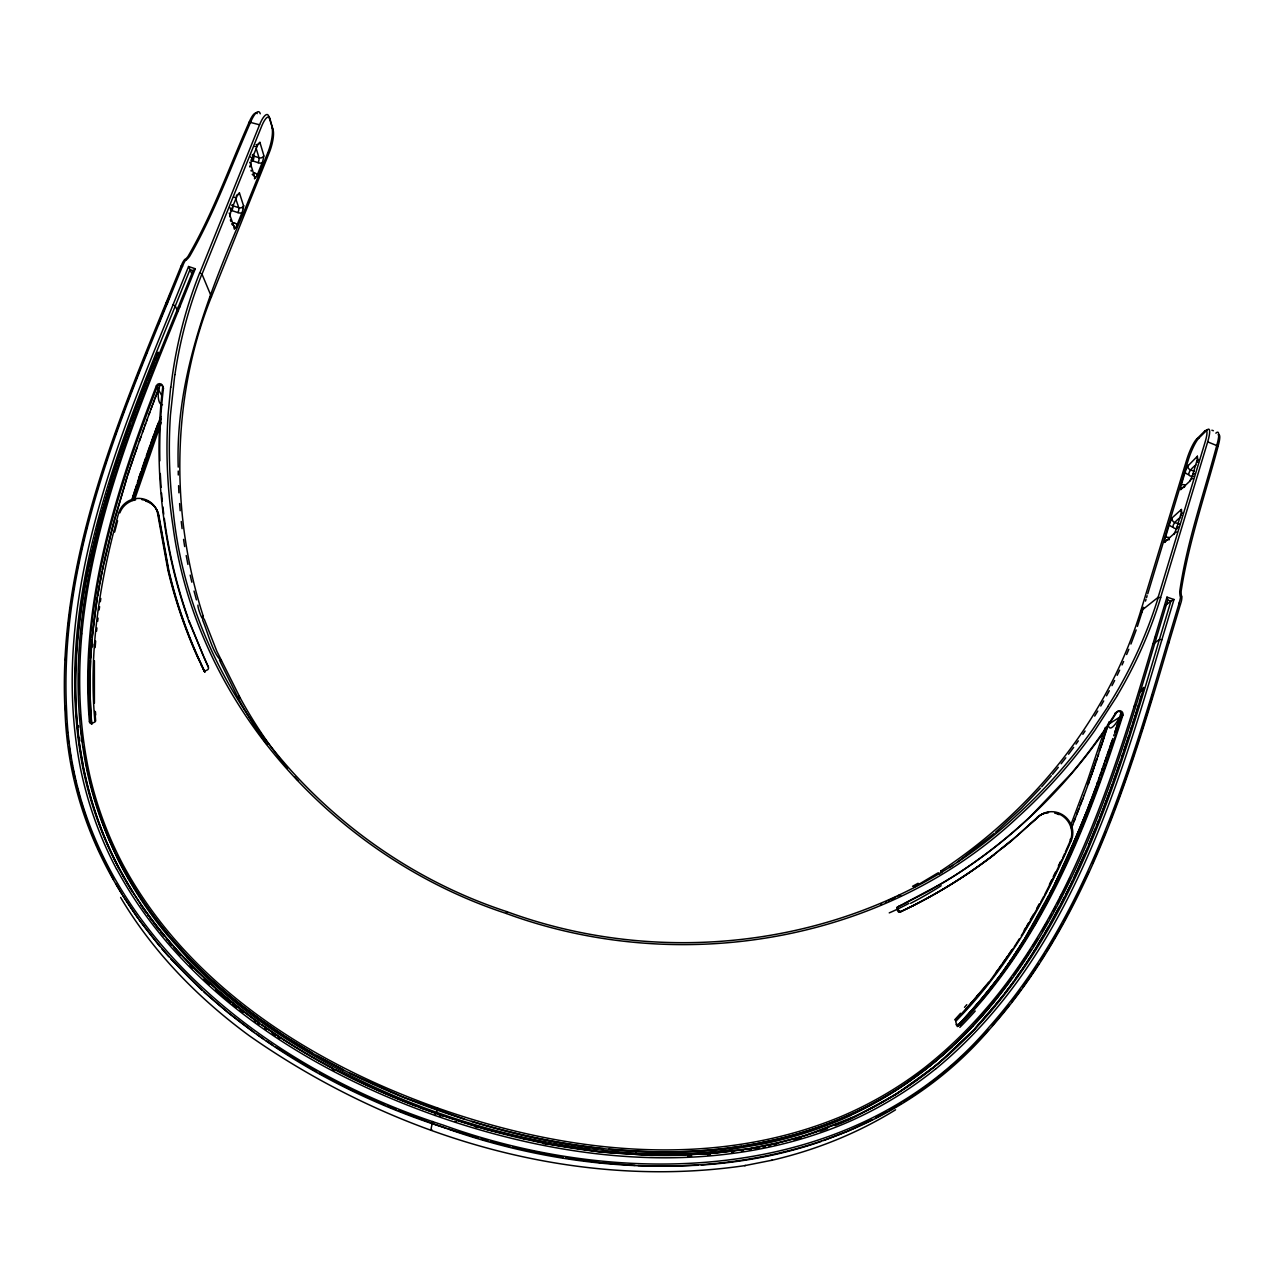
<?xml version="1.0" encoding="UTF-8"?>
<svg xmlns="http://www.w3.org/2000/svg" width="1284" height="1284" viewBox="0 0 1284 1284"><rect width="100%" height="100%" fill="white"/><g stroke="black" fill="none" stroke-linecap="round" stroke-linejoin="round"><path stroke-width="1.5" d="M178.219 467.103C175.25 377.416 209.26 293.057 243.783 212.181L267.778 152.764M94.39 660.666L94.406 703.118M90.426 660.795L89.864 689.187L90.939 715.669M65.5 660.345L66.174 648.95M90.57 658.211L91.87 640.17M80.025 650.458L80.218 647.794M95.144 647.569L95.658 641.037M66.752 641.262L67.458 633.542M92.464 646.831L92.705 644.215M92.111 637.602L97.279 597.509M81.374 634.489L81.502 633.173M96.557 631.198L96.91 627.924M170.66 387.254L168.108 414.395A551.847 528.847 12.7 0 0 172.955 525.975C196.805 706.232 335.718 857.439 506.153 913.438C677.888 976.675 883.97 943.387 1018.597 816.463A550.659 527.355 7.7 0 0 1094.738 730.548L1117.449 695.447M68.068 627.651L68.742 621.713M97.648 621.376L98.049 618.102M69.224 617.764L70.01 611.682M174.785 374.735L170.435 415.085A550.162 527.242 12.8 0 0 173.324 512.188C192.215 697.132 332.588 854.695 506.875 911.656C677.743 974.588 882.782 941.477 1016.751 815.196A548.316 525.14 7.7 0 0 1092.572 729.697L1108.012 706.537M99.125 609.932L99.59 606.658M70.572 607.589L71.166 603.512M100.312 601.763L100.81 598.505M1169.082 539.071L1169.018 539.906M71.792 599.435L72.466 595.166M97.761 595.76L102.03 571.573M230.013 215.568L234.667 228.632M243.623 206.05L239.434 192.937A3.852 3.595 -8.9 0 1 236.368 195.28M255.323 178.059A19.356 5.056 -74 0 1 255.067 178.332L250.669 164.224M73.156 590.929L73.894 586.676M243.527 206.563L243.35 207.575A14.557 3.852 -73.6 0 1 243.157 208.602M263.798 156.102L263.637 157.065A9.534 2.488 -73.9 0 1 262.113 163.1M99.349 585.52C91.517 631.279 87.456 678 91.822 724.353M74.649 582.454L75.066 580.143M99.847 583.738L103.266 565.602M75.933 575.521L76.382 573.226M77.297 568.619L77.762 566.324M88.66 566.645C76.96 623.751 71.663 682.783 79.159 740.82M102.559 569.775L112.334 527.885L126.185 480.152M88.452 566.324C75.194 630.621 69.93 697.661 82.577 762.519M88.74 566.276L98.788 523.712L110.857 481.709M78.228 564.045L78.757 561.541M88.532 565.955L99.366 520.646L112.607 476.155M103.811 563.82L104.662 559.84M79.833 556.55L80.378 554.062M104.55 559.663L114.725 518.495L126.747 478.37M80.924 551.59L81.486 549.103M82.064 546.631L82.641 544.175M1169.178 538.638L1169.435 537.643A7.865 7.383 32.7 0 0 1165.471 537.354L1169.226 524.899A5.939 1.123 -69.2 0 1 1169.901 522.957M1185.036 486.026L1185.293 485.047A7.816 7.319 31.2 0 0 1181.344 484.758L1185.052 472.432A7.479 1.412 -69 0 1 1186.689 468.195M83.316 541.318L83.99 538.494M84.68 535.669L85.386 532.844M86.092 530.035L86.814 527.226M114.661 532.041L117.598 520.79M199.148 659.623L198.747 658.724A514.916 494.565 10.1 0 1 169.006 571.428L159.023 516.505L157.836 514.723A20.191 19.18 -20.8 0 0 139.378 498.401A20.191 19.18 -20.8 0 0 118.577 513.311C99.879 580.962 88.307 651.678 94.968 721.977L92.255 723.229A2.07 1.99 -31.5 0 1 89.415 721.688C79.367 605.984 115.143 492.43 156.375 385.81A3.306 3.13 -15.7 0 1 162.747 387.094L163.437 388.378A551.414 528.591 12.3 0 0 159.858 460.779M1215.868 433.189A19.854 3.9 -69.1 0 1 1216.879 444.938C1204.023 493.521 1186.978 541.447 1179.755 591.282A23.433 21.988 35.1 0 0 1180.044 595.375L1180.189 596.065M940.723 871.082C1033.62 810.06 1107.835 718.013 1140.69 611.2L1158.12 597.333L1160.592 597.542L1207.682 441.873L1218.147 446.142C1205.291 494.26 1188.775 541.768 1181.152 591.073A21.106 19.806 35.1 0 0 1181.376 595.407M181.253 265.708L180.916 266.526C123.136 408.633 56.608 555.555 65.083 712.459C72.915 920.965 257.651 1068.095 442.659 1127.095C624.377 1192.884 856.765 1185.244 990.397 1028.356C1086.184 920.179 1129.037 778.73 1168.921 642.738L1180.67 603.48A21.651 20.4 34.5 0 0 1181.89 596.161M116.443 868.851A391.171 383.322 -9.7 0 1 80.908 770.416C49.306 614.105 109.509 459.512 168.06 317.052L188.571 266.51L195.296 268.773L177.657 312.285C117.871 458.035 54.361 616.625 89.976 776.451A382.439 374.735 -9.9 0 0 123.007 864.742C188.202 985.598 311.145 1063.184 437.539 1107.98C565.843 1153.273 712.235 1170.013 840.811 1116.663A384.237 378.234 25.3 0 0 924.303 1067.935C1057.374 963.353 1108.525 794.202 1154.605 638.276L1166.979 597.14L1173.977 599.5L1161.876 639.737C1116.181 795.037 1065.447 962.406 935.603 1069.026M1180.413 604.347L1179.113 603.255L1167.605 641.679C1127.721 777.494 1084.964 918.798 989.29 1026.863C856.043 1183.238 624.361 1190.637 443.253 1125.105C258.854 1066.282 74.504 919.777 66.672 711.898C58.871 568.764 114.067 432.74 167.594 302.831L182.408 266.398L180.916 266.526M1181.376 511.337A7.431 1.428 -69.1 0 1 1180.75 514.563L1176.914 527.259A8.025 7.511 32.6 0 1 1178.937 527.146M1193.013 473.748L1196.784 461.213A7.945 7.399 30.4 0 0 1198.373 462.529M1166.979 597.14L1167.75 600.061L1155.937 639.336C1109.858 795.518 1058.465 964.91 925.234 1069.684A385.906 379.887 25.3 0 1 841.373 1118.653C712.379 1172.051 565.618 1155.456 436.929 1109.986C310.198 1065.03 186.854 987.219 121.627 865.946A384.093 376.373 -9.9 0 1 88.452 777.269C52.612 616.882 116.523 457.714 176.518 311.466L193.082 270.635L195.296 268.773M1142.567 691.707L1143.803 687.614M1143.37 689.027L1139.518 701.77M1152.229 696.522L1152.342 694.804M97.536 488.883L98.322 486.251M1150.978 700.711L1151.925 697.565M432.772 1121.478L432.162 1123.468L445.997 1128.122M437.539 1107.98L436.929 1109.986A21.507 0.899 -70.5 0 1 436.688 1112.04A48.872 2.022 -70.6 0 0 436.319 1113.517M1140.385 698.897L1141.251 696.024M1150.657 701.77L1142.343 728.654M132.188 499.299L135.221 489.429M1138.186 706.088L1139.935 700.342M133.825 493.907L132.445 498.385L154.112 434.152M1146.564 597.59L1147.142 595.728M1147.736 593.802L1187.957 460.988A19.597 3.691 -68.9 0 1 1198.983 437.972L1206.912 430.14A19.854 3.772 -68.8 0 1 1209.656 431.328A19.934 3.788 -68.8 0 1 1209.384 434.73A19.854 3.772 -68.8 0 1 1207.666 441.905M1134.35 706.441L1134.767 705.028M1136.854 710.421L1138.619 704.659M1143.562 607.268L1137.399 626.432M1145.489 601.089L1146.018 599.371M1137.736 707.548L1135.746 714.016M132.814 500.439L161.303 418.488M134.306 500.375L161.319 422.292M1193.847 476.396C1182.789 476.958 1192.884 466.75 1195.918 464.985M1177.316 528.655C1167.044 528.815 1177.926 518.64 1180.574 517.42M1134.847 716.889L1136.388 711.866M110.745 481.532L114.372 470.602M1120.418 715.011L1121.221 712.459M1135.265 715.477L1133.258 721.945M134.483 491.595L135.927 487.182M1120.948 713.342L1118.492 721.11M1132.568 724.112L1134.141 719.072M1107.113 727.065L1102.555 741.237M1107.402 727.049L1108.236 724.401A36.337 7.223 -70.1 0 0 1119.76 717.114L1119.327 718.446M1107.578 726.471L1109.071 721.752M1158.12 597.333L1205.195 441.824A17.864 3.387 -68.8 0 0 1204.52 431.296L1206.912 430.14M1114.769 713.487L1116.855 712.122A3.403 3.226 38.9 0 1 1122.906 715.092C1087.484 826.414 1042.817 939.727 960.111 1024.905L958.779 1025.114A2.119 2.038 57.3 0 1 957.238 1025.691M1131.429 727.707L1133.002 722.683M1140.995 732.859L1141.444 731.447M112.494 475.979L116.17 465.065M135.895 487.134L136.602 484.903M1105.364 727.338L1087.757 779.918L1071.161 823.991M1105.909 731.703L1107.787 725.829M1118.059 722.443L1118.797 720.115M1131.397 727.739L1129.583 733.485M1130.514 730.596L1131.862 726.295M126.297 479.59L127.325 476.573M1106.551 729.681L1103.389 739.536M1116.984 725.781L1117.626 723.791M1117.995 722.667L1115.908 729.119M1139.598 737.257L1140.08 735.764M127.02 477.327L128.48 473.01M137.356 482.72L139.523 476.027M1102.763 741.494L1100.789 747.625M1104.449 736.278L1091.657 774.557M1128.187 737.802L1130.016 732.057M1138.154 741.751L1139.117 738.749M114.276 470.442L118 459.544M1116.55 727.113L1114.592 733.132M1127.256 740.691L1128.62 736.39M1137.159 744.784L1137.656 743.276M127.758 475.064L129.058 471.228M1102.121 742.553L1099.313 751.092M1126.309 743.58L1127.673 739.279M1136.661 746.325L1135.634 749.487M105.16 464.599L105.882 462.384M128.496 472.801L129.652 469.446M138.768 478.21L140.261 473.812M1114.817 732.458L1115.475 730.452M1126.726 742.168L1118.252 767.559M116.074 464.92L126.506 434.811M129.235 470.538L130.23 467.681M1113.726 735.796L1114.159 734.464M1123.933 750.771L1125.779 745.057M1134.574 752.697L1135.104 751.092M106.62 460.17L107.342 457.971M129.973 468.291L132.99 459.479M140.229 473.764L140.967 471.549M1134.045 754.302L1131.846 760.866M130.695 466.301L132.059 462.208M1097.82 756.597L1098.574 754.366M1112.827 738.477L1109.745 747.673M117.903 459.399L124.58 440.284M141.738 469.366L145.477 458.26M1112.056 740.772L1094.514 791.056M1122.007 756.404L1122.938 753.612M1096.616 759.181L1092.09 772.438M1096.311 761.091L1097.066 758.844M1130.69 764.285L1131.268 762.568M132.236 461.534L133.456 458.115M1107.418 754.543L1108.975 749.968M133.006 459.287L134.387 455.387M1120.097 762.006L1110.355 789.901M1129.519 767.72L1130.113 765.986M133.777 457.04L134.852 454.022M1094.771 765.585L1095.541 763.338M1105.075 761.412L1106.631 756.838M1128.925 769.453L1125.169 780.271M134.547 454.793L137.211 447.217M135.318 452.546L145.686 423.527M1103.486 765.986L1104.272 763.707M1117.208 770.416L1118.171 767.607M146.264 456.077L150.132 445.083M1093.711 768.602L1090.854 776.804M1091.48 774.14L1087.869 784.363M1116.229 773.209L1113.372 781.539M124.516 440.171L130.39 423.8M115.271 434.891L115.913 433.077M1090.068 779.051L1091.384 775.231M1100.276 775.119L1101.062 772.84M1124.511 782.133L1121.815 789.708M139.234 441.359L140.855 436.929M1136.179 629.962L1130.931 644.038M116.555 431.28L117.197 429.482M126.458 434.698L134.435 412.999M1089.265 781.298L1090.212 778.553M1098.655 779.677L1099.441 777.414M117.839 427.7L119.059 424.314M1088.334 783.882L1088.8 782.582M142.444 432.435L144.065 427.989M150.934 442.884L160.853 416.417M1089.025 781.876L1086.922 787.766M1112.265 784.396L1102.025 812.146M1120.37 793.673L1121.092 791.682M119.669 422.629L120.279 420.959M144.867 425.742L147.323 419.066M1096.167 786.53L1081.369 825.05M1119.648 795.679L1118.171 799.691M120.889 419.29L121.499 417.637M131.433 421.152L135.446 410.286M146.488 421.28L149.779 412.373M1085.494 791.65L1086.617 788.504M122.108 415.984L122.718 414.331M148.944 414.588L151.079 408.842M1109.216 792.758L1106.246 801.039M123.296 412.758L123.874 411.185M150.838 409.484L151.801 406.9M1084.065 795.534L1085.397 791.811M1094.482 791.072L1091.978 797.878M1116.679 803.72L1117.433 801.697M124.468 409.628L125.046 408.071M151.56 407.542L152.282 405.6M134.403 412.934L145.557 383.852M152.042 406.258L153.021 403.674M154.931 431.97L158.205 423.303M1080.149 805.325L1082.155 800.028M1082.605 799.418L1084.161 795.133M125.623 406.53L126.201 404.99M135.96 408.777L139.154 400.48M152.764 404.316L153.743 401.748M1082.123 800.702L1082.926 798.439M1106.118 801.12L1099.874 817.683M1115.844 805.935L1114.159 810.381M127.357 401.924L129.026 397.526M153.502 402.373L154.481 399.805M1091.127 800.141L1087.66 809.209M154.224 400.447L156.937 393.385M1081.674 801.746L1074.05 821.503M1091.095 800.173L1088.527 806.946M129.588 396.082L130.133 394.637M139.121 400.431L141.802 393.546M154.963 398.522L155.942 395.953M1112.458 814.858L1113.308 812.628M1076.746 814.249L1078.801 808.888M131.241 391.764L132.83 387.64M141.786 393.498L143.936 388.009M156.359 394.894L157.675 391.476M133.359 386.291L134.403 383.627M144.193 387.27L146.36 381.781M202.005 274.182L261.631 126.249A17.511 4.574 -74.2 0 1 269.977 118.93L268.87 116.651A19.453 5.104 -74.2 0 0 259.577 124.789L199.855 272.834L202.005 274.182L211.427 296.732C188.796 352.956 178.893 413.897 179.888 474.358C180.755 522.46 188.475 570.465 203.257 616.256C203.979 625.196 197.463 608.135 197.961 605.101M157.306 392.439L159.12 387.736M1101.881 812.226L1096.584 825.965M1111.591 817.106L1109.841 821.616M158.253 389.983L160.163 385.088M1069.909 852.014L1087.612 809.241M134.916 382.311L135.43 380.979M135.944 379.679L136.955 377.127M145.814 383.13L149.345 374.206M137.452 375.859L137.95 374.607M147.162 379.695L150.982 370.081M1086.713 811.504L1065.88 860.938M138.431 373.355L139.426 370.883M139.908 369.648L140.389 368.46M149.875 372.809L152.619 365.972M116.523 868.803C182.456 991.264 306.892 1069.989 434.923 1115.395L435.854 1113.324L485.994 1129.342L548.782 1144.172L598.665 1151.732L650.378 1155.375L708.014 1153.867L750.017 1148.618L777.285 1143.097L803.88 1135.939L842.336 1122.055A390.593 384.494 25.1 0 0 933.869 1067.325C1063.361 961.154 1113.774 794.25 1159.388 639.512L1170.928 601.137L1173.977 599.5M1075.286 818.213L1072.268 825.933M1098.622 820.54L1088.639 845.209M141.32 366.101L141.786 364.929M151.512 368.701L154.273 361.847M142.717 362.618L143.182 361.462M143.631 360.322L144.45 358.316M153.165 364.576L155.91 357.755M145.252 356.31L145.654 355.331M146.44 353.357L146.954 352.618M154.818 360.483L158.044 352.506A86.189 23.834 -73.1 0 0 158.847 356.487M237.283 195.601A5.906 1.573 -73.7 0 0 236.497 197.222L231.634 209.244A7.784 7.271 -9.6 0 0 229.964 207.864M255.644 177.625A7.335 1.91 -73.9 0 0 257.33 174.801L262.048 163.02A7.592 7.062 -7.6 0 1 258.18 162.715L252.98 160.981A7.608 7.062 -7.7 0 1 251.006 159.97M243.077 208.891A7.19 1.894 -73.6 0 1 241.906 212.967L237.123 224.764A7.656 7.158 -9.7 0 0 233.945 222.678A3.836 1.011 -73.6 0 1 233.078 224.299M170.098 294.389L158.317 324.547M165.845 306.041L170.355 294.951M157.017 355.01L158.109 352.33M258.742 143.599A7.431 1.958 -74 0 0 257.041 146.44L252.226 158.397A7.752 7.206 -8.1 0 0 250.557 157.017M506.153 913.438L506.875 911.656M1071.321 828.068L1072.654 824.793M1105.701 832L1102.507 839.832M1095.3 828.822L1087.468 847.938M1126.646 654.519L1128.829 649.287M1079.443 829.592L1053.522 886.779L1025.162 937.785M260.251 113.778A19.421 5.216 -73.7 0 0 252.467 118.192A19.725 5.28 -73.7 0 0 251.391 120.343C231.28 165.716 214.54 212.967 189.759 256.094A23.401 21.844 -12 0 1 186.517 259.769L185.987 260.219M1101.415 842.464L1092.331 863.57M1086.296 850.666L1087.275 848.05M1086.087 850.794L1074.034 877.791M1027.73 826.174L1038.178 817.009A20.704 19.806 44.4 0 1 1063.858 815.661A20.704 19.806 44.4 0 1 1071.193 840.667C1042.704 906.039 1006.656 969.292 956.452 1020.539A2.119 2.038 57.2 0 0 956.115 1022.963L956.805 1024.311A2.119 2.038 57.2 0 0 960.111 1024.905M1084.9 853.523L1070.824 884.515M1122.055 664.952L1123.612 661.485M1065.367 851.998L1070.166 841.132A20.656 19.758 44.4 0 0 1055.031 812.676M1067.806 856.54L1054.437 884.933M1062.558 858.177L1064.661 853.539M1088.543 871.98L1068.368 913.149M1058.321 866.154L1060.472 861.548M1058.979 865.865L1061.852 859.718M1061.643 869.894L1063.714 865.448M1055.336 885.045L1058.385 878.593M1058.257 867.406L1053.843 876.571M1197.426 456.237L1187.507 466.365A19.308 3.659 -69 0 0 1186.865 467.745M1117.176 675.32L1119.648 670.136M1072.509 880.631L1070.166 885.848M1190.124 480.73L1190.685 479.558A19.774 3.756 -68.9 0 0 1190.99 478.9L1191.359 478.097A7.576 1.445 -68.9 0 0 1193.045 473.732A7.977 7.447 31.1 0 1 1195.035 473.652M1174.395 533.406L1164.732 541.976M1182.42 513.231A3.964 3.708 31.9 0 1 1181.424 509.459L1172.196 517.789L1170.912 520.534A9.55 1.814 -69.2 0 0 1170.013 522.636M1059.525 874.324L1055.223 883.151M1053.185 876.828L1055.416 872.269M1052.976 889.876L1054.549 886.65M1069.909 885.992L1068.208 889.86M1069.267 887.34L1065.559 895.189M1049.429 884.419L1051.692 879.877M1053.089 878.096L1044.662 894.691M1067.293 891.353L1064.885 896.521M1054.292 885.013L1049.766 894.178L1051.5 890.582M1052.591 888.64L1053.522 886.779M1064.613 896.681L1062.173 901.833M1063.938 898.014L1061.9 901.994M1111.992 685.624L1114.624 680.472M1057.31 903.503L1059.188 899.875M1060.745 904.61L1061.996 902.171M1047.856 897.853L1048.803 896.023M1061.724 902.331L1050.312 923.902M1048.659 896.12L1046.893 899.699M1045.93 901.529L1046.733 899.811M1059.188 907.194L1044.871 933.42M1040.698 902.171L1043.876 896.2M1053.522 910.693L1055.432 907.098M1067.245 915.267L1063.826 921.623M1042.993 907.018L1044.951 903.358L1041.003 910.661M1106.519 695.848L1109.296 690.744M1036.83 908.334L1039.254 903.888M1039.896 903.647L1034.166 913.999M1041.822 908.96L1038.997 914.304M1049.622 917.851L1051.58 914.272M1062.67 923.726L1054.004 939.069M1039.831 912.603L1036.974 917.916M1034.166 925.78L1035.995 922.506M1037.809 916.246L1035.947 919.729M1047.648 921.414L1042.271 930.852M1030.185 920.082L1033.54 914.224M1030.811 919.874L1033.331 915.476M1034.92 921.527L1035.755 919.858M1048.659 926.47L1036.044 947.769M1043.154 928.797L1045.176 925.25M1100.757 706.007L1103.678 700.936M1033.877 923.324L1034.727 921.671M1033.684 923.469L1031.79 926.92M1031.598 927.064L1032.641 925.266M1026.783 925.908L1028.484 922.987M1028.259 924.239L1029.961 921.318M1052.928 940.899L1049.702 946.34M1029.479 930.659L1030.538 928.862M1030.731 928.717L1028.404 932.441M1043.154 935.988L1037.488 945.425M1024.183 930.242L1025.916 927.353M1027.393 925.7L1021.278 935.795M1028.612 932.28L1026.253 936.004M1035.305 942.536L1037.424 939.037M1048.611 948.154L1046.412 951.765M1094.69 716.087L1097.756 711.063M1025.386 937.625L1022.979 941.332A562.376 546.759 -11.4 0 1 996.224 980.783M1032.657 946.34L1034.808 942.857M1037.103 946.388L1033.861 951.267M1024.295 939.39L1021.582 943.579M1045.288 953.563L1040.955 960.48M1035.658 948.716L1032.384 953.611M1019.496 938.636L1014.119 947.046M1020.154 945.81L1021.791 943.403M1033.459 952.214L1030.908 955.922M1031.004 949.47L1026.606 956.371M1018.742 948.041L1020.379 945.634M1031.983 954.542L1029.399 958.249M1017.297 950.272L1018.966 947.865M1026.815 955.585L1028.291 953.29M1030.506 956.869L1027.906 960.56M1025.338 957.88L1026.076 956.724M1037.632 965.632L1038.74 963.915M1015.853 952.487L1017.522 950.08M1025.852 957.511L1024.359 959.806M1028.998 959.18L1026.381 962.872M1023.829 960.175L1024.584 959.02M1014.408 954.702L1016.093 952.295M1027.489 961.475L1024.857 965.167M1036.525 967.334L1032.111 973.93M1008.951 954.14L1011.696 949.999M1013.22 948.443L988.199 983.432M1012.948 956.901L1014.633 954.51M1023.605 960.946L1021.342 964.348M1021.566 963.594L1022.321 962.454M1025.964 963.786L1023.316 967.478M1011.471 959.1L1013.172 956.708M1020.796 964.733L1018.501 968.136M1024.439 966.082L1016.222 977.734M1082.845 734.32L1085.076 731.029M1009.978 961.299L1011.696 958.907M1020.571 965.488L1019.031 967.751M1022.883 968.377L1014.617 979.981M1006.158 958.249L1008.02 955.521M1009.144 964.444C1061.29 889.09 1094.305 802.661 1121.831 715.782A3.403 3.226 38.9 0 0 1115.78 712.813A550.419 527.355 8.1 0 1 1070.744 774.075L1030.843 816.03A531.399 509.7 9 0 1 953.418 876.362L929.151 890.823L903.342 904.273M1008.486 963.481L1010.219 961.09M1031.004 975.583L1023.107 986.834M1018.26 968.874L1014.36 974.492M1016.158 971.523L1016.944 970.399M1006.977 965.664L1008.726 963.273M1003.318 962.326L1005.228 959.613M1005.452 967.831L1007.218 965.44M1013.814 974.893L1014.601 973.77M1003.928 969.998L1005.693 967.606M1008.052 966.001L986.465 994.651L959.309 1025.033A2.119 2.038 57.3 0 1 956.002 1024.439L956.805 1024.311M1075.992 744.11L1078.319 740.868M1002.387 972.149L1004.168 969.773M999.498 967.719L1001.424 965.038M1012.996 982.244L1014.986 979.724M1000.846 974.299L1002.627 971.924M1013.365 981.971L1004.714 993.383M999.273 976.45L1001.087 974.074M1073.649 747.352L1068.561 754.206M1020.828 989.996L1011.551 1002.29M1011.728 984.218L996.127 1004.313M999.53 976.209L979.66 1001.488L957.527 1025.948L981.618 999.129M995.614 973.063L997.572 970.399M997.957 978.328L991.296 987.027M992.917 984.94L996.4 980.446M1065.816 757.801L1061.162 763.755M969.308 1013.317L993.206 984.651M989.675 989.113L991.553 986.754M1003.398 995.293L974.139 1029.591L940.097 1061.932M988.632 982.26L965.311 1009.978M986.385 993.286L989.964 988.841M1009.192 1005.308L992.371 1025.467M976.626 996.609L978.841 993.832M986.16 986.032L955.649 1020.668M986.642 992.981L983.046 997.395M1058.321 767.286L1052.527 774.332M984.989 995.036L976.225 1005.5M994.747 1006.142L974.395 1029.319M973.256 1000.75L966.37 1008.903M1051.339 775.729L1041.709 786.787M973.031 1009.16L974.765 1007.17M988.68 1029.608C963.642 1057.358 935.041 1081.963 903.422 1101.929M1040.489 788.151L1021.406 808.198L995.517 832.225M967.414 1015.371L957.816 1025.483M964.204 1011.198L956.259 1019.576M973.111 1025.531L972.678 1025.996A496.154 487.631 6.7 0 0 996.544 997.957M973.705 1030.009L942.119 1060.215M958.779 1025.114L957.286 1026.606M1141.99 612.259L1140.69 611.2L1186.705 459.832A17.639 3.306 -68.9 0 1 1196.624 439.112L1204.536 431.28M239.418 192.953L238.278 194.125A9.47 2.52 -73.7 0 0 237.412 195.361M1038.178 817.009L1011.648 840.763L993.591 855A515.526 495.11 10 0 1 913.149 905.621M259.914 142.364L259.48 142.749A18.987 4.976 -74 0 0 258.919 143.326M185.49 259.175L185.634 259.047A19.725 18.409 -11.9 0 0 187.978 256.479C212.791 213.93 229.274 167.032 249.208 122.092L259.577 124.789M1018.902 834.07L1037.231 817.523A20.656 19.758 44.4 0 1 1048.193 812.371M266.895 744.463A455.21 438.823 8.7 0 1 238.599 698.897L240.06 697.613L216.852 651.293L204.156 618.968M237.813 697.405L239.257 696.137M1019.512 833.749L993.014 855.288A514.9 494.533 10 0 1 912.683 905.862M942.504 1059.717L936.036 1065.319M994.105 833.444L957.254 862.238M940.482 1061.435C914.352 1083.503 885.318 1102.17 854.277 1116.55M1002.114 848.307L1010.765 841.229M935.025 1066.169L896.264 1094.193L853.924 1117.369M1165.005 605.727L1170.928 601.137L1167.75 600.061M1153.016 644.135L1159.388 639.512L1161.876 639.737M908.093 1082.268L925.154 1069.668A416.674 410.752 21.4 0 0 952.214 1046.492M949.55 867.583L952.632 865.448M201.7 617.315L203.257 616.256M1107.45 724.995L1122.906 715.092M938.203 872.719L939.679 874.115M937.304 873.297L913.646 887.421M901.705 1103.004L889.202 1110.499M895.558 1109.793C857.616 1133.258 815.757 1150.047 772.342 1160.158L771.347 1160.367M887.372 1111.543L876.073 1117.706M899.378 895.157L900.854 896.152M899.298 895.205L897.628 896.071M895.478 897.195L893.969 897.981M893.183 898.383L890.759 899.619M1116.887 712.122A555.009 531.624 7.9 0 1 1031.726 815.468A531.48 509.764 9 0 1 943.628 882.525L896.794 907.403M872.221 1119.712L847.841 1131.124L823.654 1140.545M911.881 906.215L913.855 905.252A516.473 495.961 10 0 0 994.442 854.55M911.11 906.616L912.362 905.99M913.068 905.637L910.324 907.002M888.191 900.903L889.058 900.469M896.874 909.698L898.014 909.12A2.087 2.022 49.6 0 1 898.912 906.376M909.554 907.387L911.512 906.424M898.174 910.597L898.639 910.356A2.087 2.022 49.7 0 0 901.368 911.335L900.228 911.897A2.07 2.006 49.8 0 1 898.142 911.672M908.767 907.772L910.725 906.809M907.997 908.157L909.939 907.194M885.511 902.219L886.425 901.769M907.21 908.542L909.168 907.579M906.44 908.911L908.382 907.965M905.653 909.297L907.595 908.35M904.883 909.666L906.825 908.735M906.039 909.104L903.326 910.42M880.824 904.498L881.771 904.032M902.315 904.771L898.238 906.713M903.792 910.196L905.268 909.473M1196.624 439.112L1198.967 437.988M902.556 910.789L904.482 909.858M901.769 911.159L903.711 910.228M900.999 911.528L902.925 910.597M900.228 911.897L902.154 910.966M1070.23 841.1L1071.177 840.651M202.984 668.771L204.236 671.355L207.302 669.943A2.054 1.974 -25.6 0 0 208.313 667.263L189.133 621.873M852.961 1113.26L852.191 1113.613A407.59 399.741 21.1 0 1 763.065 1142.311M853.507 1116.903L816.801 1131.573M821.391 1141.348C782.71 1154.781 742.104 1162.357 701.289 1165.053M774.621 1144.574L776.563 1144.124M768.827 1145.874L770.769 1145.456M120.616 897.436C152.86 951.829 197.832 997.812 248.582 1035.209L249.465 1035.851C391.508 1135.281 571.171 1190.974 744.672 1165.647L745.571 1165.455M763.017 1147.11L764.959 1146.708M763.097 1142.439L757.303 1143.579M744.672 1165.647L772.342 1160.158M759.117 1147.88L755.201 1148.634M755.361 1143.948L743.693 1145.938M749.326 1149.694L751.284 1149.341M250.749 121.836L249.208 122.076L249.802 120.744A17.751 4.783 -73.7 0 1 250.765 118.738A17.478 4.719 -73.9 0 1 257.201 113.618M741.462 1150.978L743.436 1150.673M741.751 1146.243L731.944 1147.655M202.567 619.947C207.88 632.354 212.679 653.444 221.474 660.955M731.399 1149.341L762.552 1144.044A406.627 400.608 23.3 0 0 851.661 1115.042M731.575 1152.406L733.549 1152.133M209.934 296.845L211.427 296.732L269.287 152.539A17.302 4.478 -74 0 0 273.155 130.262L269.977 118.914M166.101 302.928L167.594 302.831M178.315 307.069L179.808 306.972M698.095 1165.262L669.044 1166.209L638.084 1165.583M635.885 1153.096C500.937 1144.766 367.914 1098.045 257.715 1019.64M635.05 1165.423L600.848 1162.694L565.65 1157.943M635.853 1151.186L608.777 1149.164M603.368 1148.618C558.701 1143.9 514.579 1134.414 471.613 1121.365M563.05 1157.51L512.316 1147.19M542.955 1143.45L546.438 1144.14M541.366 1142.68L523.503 1138.844M509.844 1146.596L490.456 1141.604M488.048 1140.946L480.938 1138.956M474.936 1126.501L478.418 1127.513M478.579 1138.266L448.276 1128.877M464.631 1119.199L402.967 1097.066L349.97 1073.231M456.574 1120.354L463.524 1122.569A733.164 701.401 10.7 0 0 523.503 1138.876M454.6 1121.221L456.334 1121.783M453.108 1119.215L418.744 1107.049M1211.871 430.22L1213.396 430.734M1194.264 471.212L1190.637 470.008A3.884 3.627 30.5 0 1 1188.021 465.289M1179.514 524.129L1174.828 522.556A3.916 3.659 32 0 1 1172.212 517.789M230.382 209.854A7.656 7.142 -9.2 0 0 231.987 210.624L237.989 212.63A7.64 7.126 -9 0 0 241.89 212.919M193.082 270.635L190.016 269.608L188.571 266.51M434.923 1115.395C564.912 1161.33 713.198 1178.054 843.46 1124.062A393 386.853 25.1 0 0 935.554 1068.994M439.064 1115.973L440.781 1116.566M435.741 1113.356C308.32 1068.16 184.415 989.868 118.77 868M415.326 1105.765L408.537 1103.116A733.052 701.257 10.4 0 1 351.928 1078.175L335.766 1069.941M398.441 1110.564L432.323 1123.404A62.852 2.6 -70.6 0 0 431.809 1129.551M396.194 1109.649L387.11 1105.877M384.863 1104.93L350.901 1089.458L319.042 1073.023M343.518 1069.973L316.522 1055.416M332.444 1069.716L334.049 1070.551M316.747 1071.755L275.338 1046.861M311.835 1052.736L284.326 1035.851L257.41 1017.329M173.083 304.693L175.25 306.025L177.802 311.466M278.243 1037.552L279.735 1038.531M273.043 1045.353L266.093 1040.698M276.814 1035.129L262.048 1024.985M275.257 1035.562L272.288 1033.556M263.718 1039.077L256.688 1034.182M264.905 1028.468L266.382 1029.495M254.36 1032.529L228.279 1012.787L204.076 992.115M256.126 1020.732L259.127 1022.899M257.619 1023.268L259.063 1024.311M257.651 1019.592L257.362 1019.368A512.348 500.118 2.6 0 1 186.694 957.495M254.232 1020.796L255.821 1021.968M255.885 1020.555L243.19 1011.038A536.423 521.32 5.1 0 1 218.697 990.959L195.601 969.5A442.836 432.564 -1.5 0 1 132.236 891.144M243.141 1012.434L240.012 1009.994M1154.878 637.362L1156.21 638.437M236.914 1007.539L232.292 1003.815M1167.605 641.679L1168.921 642.738M89.415 721.688L90.843 722.844A2.07 1.974 -31.6 0 0 91.036 723.518M201.749 990.012L170.676 958.827M1216.879 444.954L1218.131 446.158M186.822 957.382L166.439 934.11A404.909 397.302 -9 0 1 116.78 857.198M180.643 955.28L174.11 948.009M168.846 956.789L161.624 948.555M171.558 945.072L169.023 942.119M171.286 938.219L186.774 955.489A514.082 499.974 4.1 0 0 257.474 1017.169M159.922 946.549L139.218 920.05M170.034 936.758L166.342 932.312M166.519 939.134L167.771 940.626M164.047 936.132L160.388 931.606M204.236 671.355L204.878 672.142L204.044 670.425M159.184 930.097L153.278 922.426M152.106 920.885L149.811 917.771M147.548 914.641L148.687 916.198M146.424 913.068L145.317 911.479A398.746 391.187 -10 0 1 140.919 905.124M137.757 917.996L122.991 895.734M132.429 891.016C108.209 852.335 91.405 809.113 82.77 764.317M121.755 893.728L115.817 883.633M156.375 385.81L162.217 396.451M113.586 879.668L97.921 848.034M238.615 698.897L219.917 661.18M219.436 660.201L221.041 660.104M898.014 909.12L898.639 910.356M268.87 116.651L273.155 130.262M204.878 671.805L201.331 665.305M113.875 858.242C99.237 828.341 88.997 795.887 82.529 763.065M116.218 854.55L116.748 855.625A405.888 396.628 -4.6 0 0 166.471 932.216M116.988 857.102L116.475 856.027M208.457 667.054L203.755 657.023M204.044 670.087L197.672 657.376A516.505 495.993 10.1 0 1 167.851 569.807L157.836 514.723M203.209 668.691L202.374 666.958M202.39 666.621L199.534 660.843M201.556 665.224L200.737 663.475M200.769 663.138L199.116 659.96M199.55 660.506L198.33 658.194M203.289 655.98L188.973 620.461M192.263 274.84L190.016 269.608L173.805 309.621C114.276 454.456 51.36 611.104 83.299 770.239A388.763 380.979 -9.7 0 0 118.69 868.048M97.07 846.108L94.599 840.266M93.796 838.308L90.04 828.71M940.995 870.921L941.734 872.783M88.628 824.874L89.334 826.784M230.382 219.901L230.943 221.442M231.762 223.737L232.035 224.507A3.82 3.563 -9.7 0 1 234.234 229.066M87.938 822.948L80.667 800.397M232.516 204.942L232.789 205.713A3.836 1.027 -73.7 0 1 231.987 210.608M187.913 617.476L185.811 611.361A531.897 510.342 11.3 0 1 164.32 518.447M235.566 198.314L238.808 207.735A3.836 1.011 -73.6 0 1 237.989 212.63M249.722 166.262L249.979 167.081M251.006 170.339L251.263 171.141M253.301 154.385L253.799 156.038A3.836 1.011 -74.1 0 1 252.98 160.981M256.254 148.703L259.015 157.772A3.836 0.995 -74 0 1 258.18 162.715M80.138 798.552L78.115 791.121M194.044 591.041L196.42 599.837M91.918 788.922L92.929 792.661L90.939 785.182M91.645 787.622L91.02 785.118M77.65 789.323L76.735 785.696M90.634 783.946L89.703 780.191M90.41 782.598L89.816 780.094M76.302 783.882L75.435 780.255M88.821 776.435L89.11 777.687M190.192 575.104L191.83 582.198M75.018 778.441L74.231 774.846M73.846 773.064L72.771 767.752M186.212 555.507L187.913 564.43M72.418 765.97L71.743 762.407M82.802 763.787L79.191 742.714M71.134 758.94L70.267 753.724M183.564 539.408L184.671 546.567M69.994 751.991L69.208 746.79M68.742 743.34L67.875 736.438M163.742 514.146L162.891 506.907M181.253 521.481L182.087 528.655M67.474 732.971L66.624 724.208M79.817 740.98L79.464 737.594M162.298 501.338L161.527 492.992M90.843 722.844L90.907 723.518A2.07 1.974 -31.6 0 1 90.265 722.378C80.234 606.899 115.945 493.521 157.081 387.11A3.306 3.13 -15.7 0 1 163.437 388.378M91.613 723.807L91.148 718.382M95.674 721.046L94.888 711.272M179.6 503.569L180.177 510.727M95.449 711.737L95.69 714.995M66.19 718.912L65.42 706.425M78.468 725.62L78.581 727.338M161.094 487.422L160.275 473.475M79.769 714.562L79.833 715.525A412.694 403.69 -5.1 0 0 80.073 719.377M178.604 485.689L178.909 492.831M1181.424 509.507L1181.44 510.518A14.927 2.873 -69.1 0 1 1181.408 511.112M178.251 471.051L178.283 475M1158.28 597.397A485.4 465.611 11.4 0 1 1107.851 706.425M1160.72 597.574A485.625 465.835 11.5 0 1 1117.337 695.382M1184.442 487.262A3.9 3.643 31.2 0 0 1180.67 489.734L1189.979 481.018A3.948 3.691 31.1 0 1 1192.852 478.563M1180.718 488.755A9.486 1.782 -69 0 1 1181.232 484.903M1198.662 460.186A3.948 3.675 30.5 0 1 1197.426 456.237M1197.378 457.104A9.823 1.862 -68.9 0 1 1196.913 461.052M1172.629 527.082A7.848 7.351 32 0 1 1169.226 524.899M1173.881 534.481A3.98 3.724 32.6 0 1 1176.754 531.993M1164.749 542.474A3.916 3.675 32.7 0 1 1167.734 540.002M272.064 128.031A19.212 4.992 -74.1 0 1 267.778 152.78M174.913 374.751A482.623 462.802 8.7 0 1 201.877 274.134M250.733 164.159A9.389 2.472 -74 0 1 252.162 158.317M249.722 162.33A3.852 3.579 -8.1 0 1 250.38 165.893M256.078 144.707A3.836 3.563 -7.5 0 0 259.914 142.364L263.878 155.653A3.788 3.515 -7.6 0 1 259.015 157.772L253.799 156.038A3.788 3.515 -7.7 0 1 252.258 155.027M254.489 178.893A3.788 3.531 -8.2 0 0 252.29 174.383A3.836 1.011 -73.9 0 0 252.434 174.64M236.513 197.206A7.768 7.239 -8.9 0 1 234.25 197.287M243.703 205.584A3.804 3.547 -9 0 1 238.808 207.735L232.789 205.713A3.804 3.547 -9.1 0 1 231.682 205.119M229.162 213.128A3.868 3.611 -9.6 0 1 229.804 216.723M182.601 266.446A22.277 20.865 -11.4 0 1 185.698 260.026M181.349 265.74A21.074 19.742 -11.5 0 1 184.816 259.336M1180.558 596.097A22.887 21.555 34.4 0 1 1178.921 603.159M1218.083 434.843A17.864 3.515 -69.2 0 1 1218.083 446.19M170.868 387.27A487.358 467.312 8.9 0 1 199.71 272.786M1164.829 541.671A10.095 1.926 -69.2 0 1 1165.326 537.514M1176.995 527.226A10.192 1.958 -69.1 0 1 1174.395 533.277M1182.323 515.911A7.993 7.479 31.8 0 1 1180.734 514.595M1188.422 474.599A7.8 7.287 30.6 0 1 1185.068 472.432M230.093 215.471A9.983 2.664 -73.7 0 1 231.553 209.18M237.139 224.989A9.887 2.616 -73.6 0 1 234.715 228.408M257.057 146.488A7.72 7.174 -7.5 0 1 254.81 146.553M257.298 174.752A7.624 7.094 -8.2 0 0 254.136 172.65A3.836 1.011 -73.9 0 1 253.51 173.934M941.156 885.735A68.068 12.086 -29.5 0 1 910.597 903.326M908.863 903.39A46.031 4.719 -29.6 0 1 889.25 912.876M162.49 404.701A35.631 9.79 -72.4 0 1 158.43 389.55M1036.605 817.876A20.624 19.742 44.4 0 1 1048.514 812.611M1054.87 813.141A20.624 19.742 44.4 0 1 1059.075 814.65M1070.326 839.158A20.624 19.742 44.4 0 1 1070.182 839.624M900.678 911.672A2.07 2.022 49.8 0 1 898.174 911.03M897.323 909.473A2.07 2.022 49.7 0 1 897.564 907.226M141.914 499.637A20.143 19.148 -20.8 0 1 158.558 515.799L168.525 570.786A515.558 495.142 10.1 0 0 198.298 658.211M119.829 512.894A20.143 19.148 -20.8 0 1 135.623 499.813M145.702 501.065A20.111 19.116 -20.8 0 1 159.023 516.505M297.888 780.431A453.717 437.363 8.7 0 1 294.726 776.804M287.52 768.265A453.717 437.363 8.7 0 1 240.044 697.629M918.108 883.264A42.532 0.947 -28.9 0 1 912.555 886.297M162.715 387.094A556.116 532.988 12.5 0 0 163.646 517.372A531.977 510.374 11.2 0 0 189.085 621.889M966.804 1004.666A415.262 409.339 12 0 1 964.509 1007.362M975.23 1011.038A424.779 416.818 21.2 0 1 959.822 1027.377M1025.691 937.769A567.64 553.019 -2.8 0 1 996.705 980.655M158.734 356.711A85.498 23.722 -73 0 1 158.028 352.635M478.675 1127.352A719.666 689.765 10.7 0 1 475.257 1126.325M443.044 1115.844A719.666 689.765 10.7 0 1 439.69 1114.656M1143.803 687.422A87.954 17.735 -69.5 0 1 1139.55 692.172M1143.723 687.791A87.248 17.671 -69.6 0 1 1139.454 692.477M960.576 1013.285A401.828 396.066 28.4 0 1 954.638 1019.865M332.572 1068.24A640.556 617.54 8.9 0 1 276.798 1035.161M230.767 1002.531A500.616 489.043 1.6 0 1 215.712 989.723M209.838 984.427A500.616 489.043 1.6 0 1 204.06 979.066M192.793 968.072A500.616 489.043 1.6 0 1 190.032 965.279M132.509 892.139A398.746 391.187 -10 0 1 113.827 858.338M424.603 1109.232A719.554 689.636 10.3 0 1 421.28 1107.996M114.501 851.051A381.332 372.841 -8.3 0 1 101.099 818.582M95.048 800.125A381.332 372.841 -8.3 0 1 93.957 796.401L93.283 793.913L94.358 797.621A382.134 375.088 -12.1 0 0 116.443 856.043M87.906 772.679A412.694 403.69 -5.1 0 1 85.611 761.348M82.529 742.345A412.694 403.69 -5.1 0 1 81.133 730.885M78.822 694.5A492.35 482.142 0.5 0 1 78.87 674.485M89.19 777.59A415.165 407.766 -8 0 1 88.355 773.803M86.814 766.227A415.165 407.766 -8 0 1 83.572 747.192M816.865 1131.766A444.424 435.292 17.9 0 1 716.007 1152.92L683.955 1155.167A537.531 522.941 13 0 1 651.742 1155.343L609.836 1152.839A641.069 618.198 11.1 0 1 544.962 1143.37M710.341 1154.781A501.916 491.13 14.5 0 1 707.677 1155.006M691.643 1156.082A501.916 491.13 14.5 0 1 687.614 1156.274M853.17 1117.786A400.528 394.637 24.6 0 1 835.001 1125.619M827.618 1128.508A400.528 394.637 24.6 0 1 820.187 1131.236M801.376 1137.415A400.528 394.637 24.6 0 1 793.785 1139.63M692.253 1154.364A506.297 494.163 13.8 0 1 688.32 1154.573M731.431 1149.501A513.552 502.028 13.7 0 1 635.933 1153M908.093 1082.268A383.932 378.652 26.8 0 1 852.688 1114.368M969.067 1029.752A416.674 410.752 21.4 0 1 957.928 1041.019M1008.935 981.522A496.154 487.631 6.7 0 1 1002.419 990.349M1061.691 894.322A817.475 785.824 -16.5 0 1 1059.91 897.837M731.96 1147.752A515.285 501.803 13.8 0 1 636.463 1151.074M853.25 1113.164A383.146 376.34 24.9 0 0 908.671 1081.369L925.716 1068.85A414.218 406.691 20.9 0 0 961.379 1037.632M972.405 1026.317A414.218 406.691 20.9 0 1 966.948 1032.031M1011.969 977.83A492.735 483.474 14.3 0 1 976.017 1022.546M1069.925 878.208A821.953 791.923 -8 0 1 1062.157 894.113M617.524 1150.769A606.626 586.852 11.2 0 1 613.993 1150.48M1102.667 768.281L1101.881 770.561L1102.683 768.265M1097.82 781.972L1096.985 784.251L1097.836 781.956"/></g></svg>
